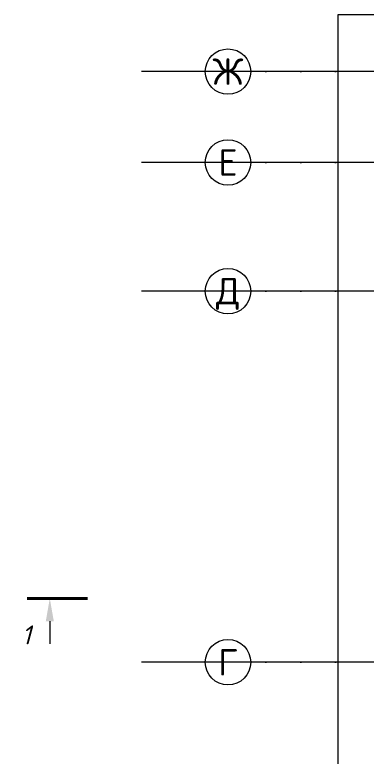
# Model space of a CAD drawing. Header units: millimetres. Extents: x -5016 to 62892, y -6019 to 88916.
# Drawn here: x -5016 to -375, y 47660 to 57450 of the extents above; entities that cross this region are included whole.
import ezdxf
from ezdxf.enums import TextEntityAlignment as Align

# ---------------------------------------------------------------- set-up
doc = ezdxf.new("R2010")
doc.units = ezdxf.units.MM
for name, pattern in [('ОВ_ШП', [460, 300, -80, 0, -80]), ('Осевая 12-2-2', [16, 12, -2, 0, -2]), ('Пунктир 2-1_5', [3.5, 2, -1.5])]:
    doc.linetypes.add(name, pattern=pattern)
for name, color, linetype, lineweight in [('A-FLOR', 9, 'Continuous', 13), ('G-ANNO-SYMB', 8, 'Continuous', 13), ('S-GRID', 8, 'Continuous', 13), ('АР_подложка', 8, 'Continuous', 13), ('ОВ_размеры', 7, 'Continuous', 13)]:
    doc.layers.add(name, color=color, linetype=linetype, lineweight=lineweight)
doc.styles.add('GOST', font='isocpeur.ttf', dxfattribs={"width": 0.9})
doc.styles.add('ISOCPEUR_I', font='isocpeui.ttf', dxfattribs={"height": 250})

# ---------------------------------------------------------------- blocks, each defined once
blk = doc.blocks.new('Разрез - Номер спереди-3576-Этаж 2 - Планировка')
at = {"layer": 'G-ANNO-SYMB'}
blk.add_hatch(color=256, dxfattribs=at).paths.add_polyline_path([(2.471, -3), (3, 0), (3.529, -3)])
at = {"layer": 'G-ANNO-SYMB', "lineweight": 40}
blk.add_line((0, 0), (8, 0), dxfattribs=at)
at = {"layer": 'G-ANNO-SYMB'}
blk.add_line((3, -3), (3, -6), dxfattribs=at)
blk = doc.blocks.new('АР_plan2')
at = {"layer": 'A-FLOR'}
for p, q in [((12518.2, 22122.6), (1418.2, 22122.6)), ((1418.2, 22122.6), (1418.2, 3122.6))]:
    blk.add_line(p, q, dxfattribs=at)
at = {"layer": 'G-ANNO-SYMB', "linetype": 'Пунктир 2-1_5'}
blk.add_line((-2685.7, 14415.3), (-2157.4, 14415.3), dxfattribs=at)
at = {"layer": 'S-GRID', "color": 251, "linetype": 'Осевая 12-2-2', "true_color": 0x646464}
for p, q in [((23375.6, 21372.6), (-1176.1, 21372.6)), ((23375.6, 20172.6), (-1176.1, 20172.6)), ((23375.6, 18472.6), (-1176.1, 18472.6)), ((23375.6, 13572.6), (-1176.1, 13572.6))]:
    blk.add_line(p, q, dxfattribs=at)
at = {"layer": 'G-ANNO-SYMB', "xscale": 99.99999999999993, "yscale": 99.99999999999993, "zscale": 99.99999999999993}
blk.add_blockref('Разрез - Номер спереди-3576-Этаж 2 - Планировка', (-2685.7, 14415.3), dxfattribs=at)
at = {"layer": 'G-ANNO-SYMB', "insert": (-2758, 14059.2), "char_height": 250, "width": 160.337, "attachment_point": 1, "style": 'ISOCPEUR_I', "bg_fill": 3, "box_fill_scale": 0, "bg_fill_color": 256, "bg_fill_true_color": 3254780160, "bg_fill_transparency": 256}
blk.add_mtext('\\fISOCPEUR|b0|i1|c204|p34|;1', dxfattribs=at)

msp = doc.modelspace()

# ---------------------------------------------------------------- block references
at = {"layer": 'АР_подложка'}
msp.add_blockref('АР_plan2', (-2168, 35327), dxfattribs=at)

# ---------------------------------------------------------------- next in the draw order: linework, layer by layer
at = {"layer": 'ОВ_размеры', "linetype": 'ОВ_ШП'}
for points in [[(-400, 56700), (-1900, 56700)], [(-400, 55500), (-1900, 55500)], [(-400, 53800), (-1900, 53800)], [(-400, 48900), (-1900, 48900)]]:
    msp.add_lwpolyline(points, dxfattribs=at)
at = {"layer": 'ОВ_размеры'}
for centre in [(-2200, 56700), (-2200, 55500), (-2200, 53800), (-2200, 48900)]:
    msp.add_circle(centre, 300, dxfattribs=at)

# ---------------------------------------------------------------- next in the draw order: texts
at = {"layer": 'ОВ_размеры', "style": 'GOST'}
for s, p in [('Ж', (-2200, 56700)), ('Е', (-2200, 55500)), ('Д', (-2200, 53800)), ('Г', (-2200, 48900))]:
    msp.add_text(s, height=350, dxfattribs=at).set_placement(p, align=Align.MIDDLE_CENTER)

doc.saveas('drawing.dxf')
